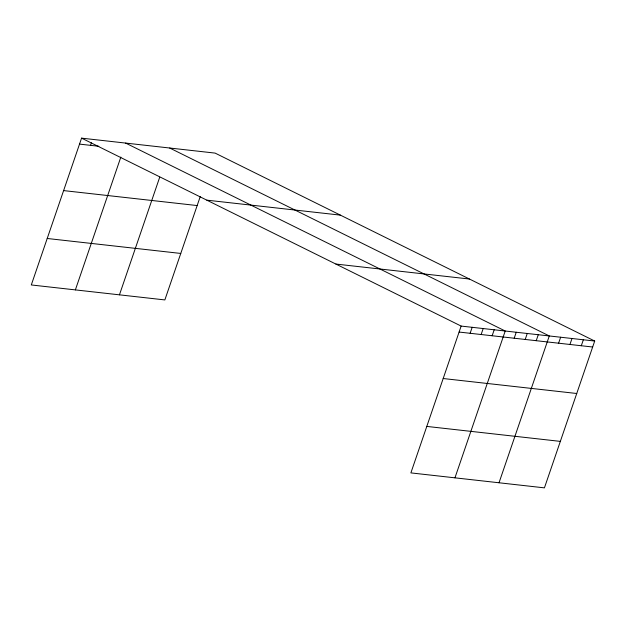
<?xml version="1.0" encoding="UTF-8"?>
<svg xmlns="http://www.w3.org/2000/svg" width="626" height="626" viewBox="0 0 626 626"><rect width="100%" height="100%" fill="white"/><g stroke="black" fill="none" stroke-linecap="round" stroke-linejoin="round"><path stroke-width="0.94" d="M594.7 341.045L461.143 326.076L410.883 472.896L544.432 487.857L594.7 341.045L215.117 153.104L81.568 138.143L31.3 284.955L164.857 299.924L200.226 196.619M90.543 145.349L91.419 142.791M75.37 289.893L120.841 157.095M119.449 294.838L159.708 177.228M470.118 333.282L472.168 327.312M481.136 334.519L483.186 328.548M492.153 335.755L494.204 329.785M454.953 477.834L505.221 331.013L125.638 143.08M514.189 338.228L516.239 332.25M525.214 339.456L527.256 333.486M536.232 340.693L538.274 334.722M499.024 482.771L549.292 335.951L169.716 148.018M558.595 343.197L560.646 337.226M569.95 344.472L572 338.502M581.304 345.74L583.346 339.769M79.525 144.113L98.806 146.273M206.83 200.156L340.38 215.125M63.609 190.594L197.159 205.555M335.888 264.055L469.437 279.024M47.216 238.483L180.765 253.444M459.101 332.054L592.658 347.015M443.185 378.527L576.742 393.496M426.791 426.416L560.348 441.385M81.568 138.143L461.143 326.076"/></g></svg>
